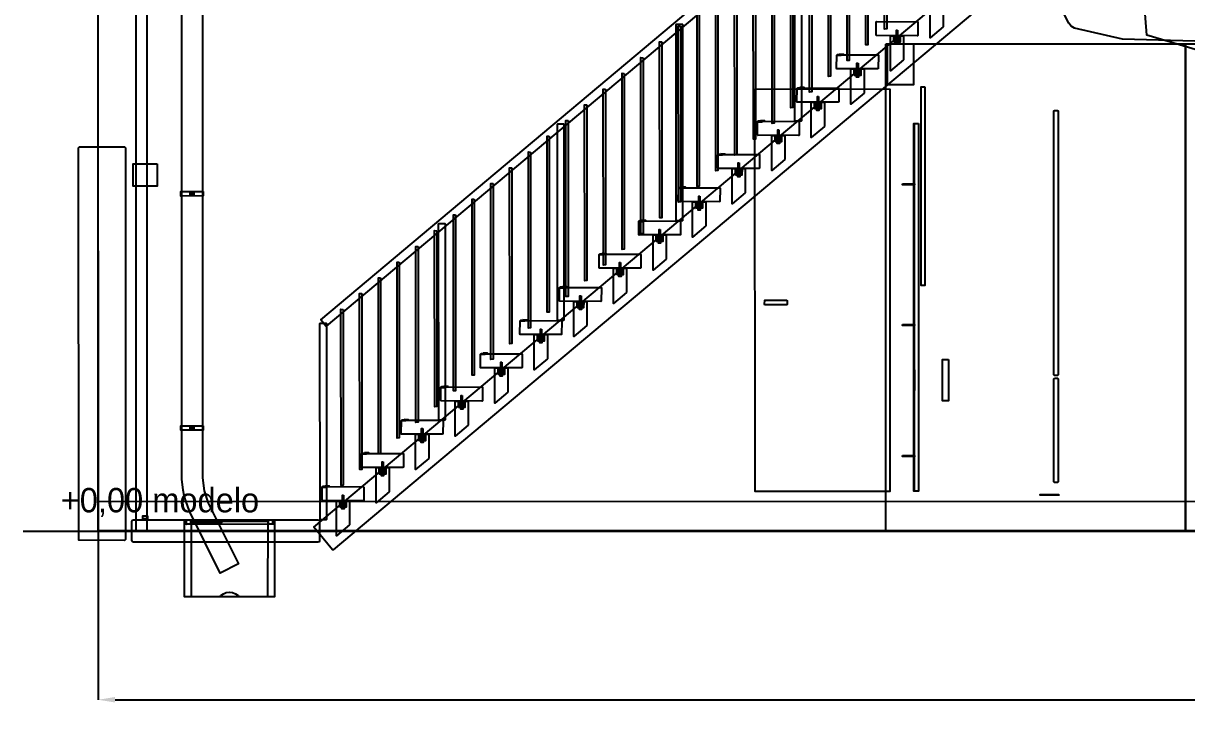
# Model space of a CAD drawing. Header units: metres. Extents: x 359.6 to 413.1, y -1 to 8.9.
# Drawn here: x 399.6 to 405.81, y -0.99 to 2.71 of the extents above; entities that cross this region are included whole.
import ezdxf

# ---------------------------------------------------------------- set-up
doc = ezdxf.new("R2010")
doc.units = ezdxf.units.M
for name, color, linetype in [('COTAS', 4, 'Continuous'), ('TEXTOS', 7, 'Continuous'), ('VISTA', 8, 'Continuous')]:
    doc.layers.add(name, color=color, linetype=linetype)
doc.dimstyles.get("Standard").update_dxf_attribs({"dimtxt": 2.5, "dimasz": 2.5, "dimexe": 1.25, "dimexo": 0.625, "dimtad": 1, "dimcen": 2.5, "dimazin": 3, "dimtfac": 1, "dimtmove": 0, "dimatfit": 3})

# ---------------------------------------------------------------- blocks, each defined once
blk = doc.blocks.new('_CLOSEDFILLED')
at = {"color": 0, "linetype": 'BYBLOCK'}
blk.add_solid([(-1, 0.164), (0, 0), (-1, -0.164)], dxfattribs=at)
blk = doc.blocks.new('*D2')
for p, q in [((400, 0), (400, -0.9)), ((412, 0), (412, -0.9)), ((400.09, -0.9), (405.87, -0.9)), ((406.13, -0.9), (411.91, -0.9))]:
    blk.add_line(p, q)
at = {"layer": 'Defpoints'}
for p in [(400, 0), (412, 0), (400, -0.9)]:
    blk.add_point(p, dxfattribs=at)
at = {"layer": 'COTAS', "xscale": 0.09, "yscale": 0.09, "rotation": 180}
blk.add_blockref('_CLOSEDFILLED', (400, -0.9), dxfattribs=at)
at = {"layer": 'COTAS', "xscale": 0.09, "yscale": 0.09}
blk.add_blockref('_CLOSEDFILLED', (412, -0.9), dxfattribs=at)
at = {"layer": 'COTAS', "insert": (406, -0.9), "char_height": 0.13, "attachment_point": 5}
blk.add_mtext('12', dxfattribs=at)

msp = doc.modelspace()

# ---------------------------------------------------------------- linework, layer by layer
at = {"layer": 'VISTA'}
msp.add_line((399.6, 0), (413.1, 0), dxfattribs=at)
for points in [[(406.555922, 2.59508), (405.46363, 2.625194), (405.208122, 2.684138), (405.190421, 2.694052), (405.176779, 2.709824), (405.154861, 2.753927), (405.154861, 2.753927), (405.102987, 2.846002), (405.096486, 2.862401), (405.097039, 2.88), (405.104609, 2.897599), (405.118679, 2.913998), (405.193068, 2.985687), (405.095, 3.08), (405.095, 8.7), (405.305, 8.7), (405.305, 3.08), (405.215427, 2.993856), (405.297012, 2.913998), (405.315065, 2.870303), (405.47637, 2.834806), (406.564078, 2.80492)], [(400.554652, 6.260019), (400.55531, 0.283766), (400.565171, 0.215385), (400.586904, 0.1498), (400.748846, -0.175577), (400.651154, -0.224423), (400.486596, 0.106554), (400.466416, 0.161932), (400.458829, 0.190281), (400.452927, 0.219028), (400.44619, 0.277585), (400.445348, 6.259981)]]:
    msp.add_lwpolyline(points, dxfattribs=at)
for points in [[(405.73, 8.7), (405.73, 3.13), (405.722639, 2.997972), (405.706949, 2.925148), (405.767016, 2.914248), (405.967277, 2.867657), (406.203037, 2.849971), (409.101975, 2.809988), (409.44, 2.81), (409.44, 2.49), (409.098025, 2.490012), (406.196962, 2.530029), (405.912724, 2.552343), (405.592983, 2.645752), (405.579212, 2.828046), (405.417361, 2.902028), (405.41, 3.13), (405.41, 8.7), (405.73, 8.7)], [(404.984357, 4.316056), (404.986751, 4.31586), (405.013249, 4.283966), (405.013021, 4.281573), (401.215643, 1.093944), (401.213249, 1.09414), (401.186862, 1.127231), (404.984357, 4.316056)], [(404.984357, 4.316056), (404.986751, 4.31586), (405.013249, 4.283966), (405.013021, 4.281573), (401.215643, 1.093944), (401.213249, 1.09414), (401.186862, 1.127231), (404.984357, 4.316056)], [(404.206, 3.6175), (404.206, 2.6795), (404.195, 2.678355), (404.194293, 3.618053), (404.206, 3.6175)], [(404.206, 3.6175), (404.206, 2.6795), (404.195, 2.678355), (404.194293, 3.618053), (404.206, 3.6175)], [(404.106, 3.533553), (404.106, 2.595552), (404.095, 2.594408), (404.094293, 3.534106), (404.106, 3.533553)], [(404.106, 3.533553), (404.106, 2.595552), (404.095, 2.594408), (404.094293, 3.534106), (404.106, 3.533553)], [(404.006, 3.449605), (404.006, 2.511605), (403.995, 2.51046), (403.994293, 3.450158), (404.006, 3.449605)], [(404.006, 3.449605), (404.006, 2.511605), (403.995, 2.51046), (403.994293, 3.450158), (404.006, 3.449605)], [(403.906, 3.365658), (403.906, 2.427658), (403.895, 2.426513), (403.894293, 3.366211), (403.906, 3.365658)], [(403.906, 3.365658), (403.906, 2.427658), (403.895, 2.426513), (403.894293, 3.366211), (403.906, 3.365658)], [(403.715833, 3.234736), (403.717533, 3.236459), (403.749133, 3.236875), (403.750833, 3.235197), (403.750833, 2.188597), (403.749133, 2.186874), (403.716682, 2.186948), (403.715833, 3.234736)], [(403.715833, 3.234736), (403.717533, 3.236459), (403.749133, 3.236875), (403.750833, 3.235197), (403.750833, 2.188597), (403.749133, 2.186874), (403.716682, 2.186948), (403.715833, 3.234736)], [(403.806, 3.281711), (403.806, 2.34371), (403.795, 2.342566), (403.794293, 3.282264), (403.806, 3.281711)], [(403.806, 3.281711), (403.806, 2.34371), (403.795, 2.342566), (403.794293, 3.282264), (403.806, 3.281711)], [(404.94773, 3.2099), (404.950124, 3.209703), (405.049876, 3.08964), (405.049648, 3.087247), (401.252269, -0.0999), (401.251311, -0.100297), (401.251294, -0.100069), (401.252069, -0.09966), (401.251813, -0.099354), (401.249876, -0.099703), (401.150235, 0.021556), (404.94773, 3.2099)], [(404.94773, 3.2099), (404.950124, 3.209703), (405.049876, 3.08964), (405.049648, 3.087247), (401.252269, -0.0999), (401.251311, -0.100297), (401.251294, -0.100069), (401.252069, -0.09966), (401.251813, -0.099354), (401.249876, -0.099703), (401.150235, 0.021556), (404.94773, 3.2099)], [(403.706, 3.197763), (403.706, 2.259763), (403.695, 2.258618), (403.694293, 3.198316), (403.706, 3.197763)], [(403.706, 3.197763), (403.706, 2.259763), (403.695, 2.258618), (403.694293, 3.198316), (403.706, 3.197763)], [(403.606, 3.113816), (403.606, 2.175816), (403.595, 2.174671), (403.594293, 3.114369), (403.606, 3.113816)], [(403.606, 3.113816), (403.606, 2.175816), (403.595, 2.174671), (403.594293, 3.114369), (403.606, 3.113816)], [(400, 2.9955), (400.001895, 2.999169), (405.9955, 3), (405.999169, 2.998105), (406, 0.0045), (405.998105, 0.000831), (400.001318, 0.001318), (400, 2.9955)], [(400, 2.9955), (400.0045, 3), (400.2555, 3), (400.26, 2.9955), (400.26, 0.0045), (400.2555, 0), (400.001318, 0.001318), (400, 2.9955)], [(400, 2.9955), (400.0045, 3), (400.1955, 3), (400.2, 2.9955), (400.2, 0.0045), (400.1955, 0), (400.001318, 0.001318), (400, 2.9955)], [(400, 2.9955), (400.0045, 3), (400.2555, 3), (400.26, 2.9955), (400.26, 0.0045), (400.2555, 0), (400.001318, 0.001318), (400, 2.9955)], [(400, 2.9955), (400.0045, 3), (411.995501, 3), (412, 2.9955), (412, 0.0045), (411.995501, 0), (400.0045, 0), (400, 0.0045), (400, 2.9955)], [(403.506, 3.029869), (403.506, 2.091868), (403.495, 2.090724), (403.494293, 3.030422), (403.506, 3.029869)], [(403.506, 3.029869), (403.506, 2.091868), (403.495, 2.090724), (403.494293, 3.030422), (403.506, 3.029869)], [(403.406, 2.945921), (403.406, 2.007921), (403.395, 2.006776), (403.394293, 2.946474), (403.406, 2.945921)], [(403.406, 2.945921), (403.406, 2.007921), (403.395, 2.006776), (403.394293, 2.946474), (403.406, 2.945921)], [(403.306, 2.861974), (403.306, 1.923974), (403.295, 1.922829), (403.294293, 2.862527), (403.306, 2.861974)], [(403.306, 2.861974), (403.306, 1.923974), (403.295, 1.922829), (403.294293, 2.862527), (403.306, 2.861974)], [(404.507222, 2.691326), (404.437222, 2.632563), (404.437222, 2.820556), (404.507222, 2.820556), (404.507222, 2.691326)], [(404.507222, 2.691326), (404.437222, 2.632563), (404.437222, 2.820556), (404.507222, 2.820556), (404.507222, 2.691326)], [(403.206, 2.778027), (403.206, 1.840026), (403.195, 1.838882), (403.194293, 2.778579), (403.206, 2.778027)], [(403.206, 2.778027), (403.206, 1.840026), (403.195, 1.838882), (403.194293, 2.778579), (403.206, 2.778027)], [(403.0825, 2.70307), (403.0842, 2.704792), (403.1158, 2.705208), (403.1175, 2.70353), (403.1175, 1.65693), (403.1158, 1.655208), (403.083348, 1.655281), (403.0825, 2.70307)], [(403.0825, 2.70307), (403.0842, 2.704792), (403.1158, 2.705208), (403.1175, 2.70353), (403.1175, 1.65693), (403.1158, 1.655208), (403.083348, 1.655281), (403.0825, 2.70307)], [(403.106, 2.694079), (403.106, 1.756079), (403.095, 1.754934), (403.094293, 2.694632), (403.106, 2.694079)], [(403.106, 2.694079), (403.106, 1.756079), (403.095, 1.754934), (403.094293, 2.694632), (403.106, 2.694079)], [(404.153056, 2.718333), (404.371193, 2.717687), (404.372667, 2.714833), (404.372021, 2.644807), (404.369167, 2.643333), (404.15103, 2.64398), (404.149556, 2.646833), (404.150202, 2.71686), (404.153056, 2.718333)], [(404.264111, 2.673333), (404.264111, 2.603333), (404.258111, 2.603333), (404.258513, 2.673333), (404.264111, 2.673333)], [(404.264111, 2.673333), (404.264111, 2.603333), (404.258111, 2.603333), (404.258513, 2.673333), (404.264111, 2.673333)], [(403.006, 2.610132), (403.006, 1.672132), (402.995, 1.670987), (402.994293, 2.610685), (403.006, 2.610132)], [(403.006, 2.610132), (403.006, 1.672132), (402.995, 1.670987), (402.994293, 2.610685), (403.006, 2.610132)], [(404.150844, 2.644622), (404.151302, 2.644363), (404.151302, 2.64508), (404.150844, 2.644622)], [(404.296111, 2.514104), (404.226111, 2.455341), (404.226111, 2.643333), (404.296111, 2.643333), (404.296111, 2.514104)], [(404.296111, 2.514104), (404.226111, 2.455341), (404.226111, 2.643333), (404.296111, 2.643333), (404.296111, 2.514104)], [(404.24369, 2.608334), (404.24369, 2.643333), (404.278533, 2.643333), (404.278312, 2.608481), (404.24369, 2.608334)], [(404.276111, 2.610833), (404.276111, 2.640834), (404.246111, 2.640834), (404.246382, 2.611187), (404.276111, 2.610833)], [(404.266611, 2.608333), (404.266611, 2.599334), (404.255611, 2.599334), (404.256348, 2.608333), (404.266611, 2.608333)], [(404.266611, 2.608333), (404.266611, 2.599334), (404.255611, 2.599334), (404.256348, 2.608333), (404.266611, 2.608333)], [(404.37092, 2.644363), (404.371636, 2.64508), (404.37092, 2.64508), (404.37092, 2.644363)], [(403.954145, 2.546111), (403.975445, 2.545411), (403.974745, 2.541111), (403.95365, 2.541811), (403.954145, 2.546111)], [(404.200831, 2.598105), (404.2045, 2.6), (405.798105, 2.599169), (405.8, 2.5955), (405.799169, 0.001895), (405.7955, 0), (404.201318, 0.001318), (404.200831, 2.598105)], [(404.213, 2.6), (404.349122, 2.599121), (404.349122, 2.380879), (404.210879, 2.380879), (404.21, 2.597), (404.213, 2.6)], [(405.9, 2.6), (405.9, 0), (405.8, 0), (405.8, 2.6), (405.9, 2.6)], [(402.906, 2.526184), (402.906, 1.588184), (402.895, 1.587039), (402.894293, 2.526737), (402.906, 2.526184)], [(402.906, 2.526184), (402.906, 1.588184), (402.895, 1.587039), (402.894293, 2.526737), (402.906, 2.526184)], [(403.941945, 2.541111), (404.160082, 2.540465), (404.161556, 2.537611), (404.16091, 2.467585), (404.158056, 2.466111), (403.939919, 2.466757), (403.938445, 2.469611), (403.939091, 2.539637), (403.941945, 2.541111)], [(403.940191, 2.539365), (403.940191, 2.540081), (403.939475, 2.539365), (403.940191, 2.539365)], [(403.961889, 2.543111), (403.961889, 2.537111), (403.943889, 2.537111), (403.943889, 2.543111), (403.961889, 2.543111)], [(404.053, 2.496111), (404.053, 2.426111), (404.047, 2.426111), (404.047402, 2.496111), (404.053, 2.496111)], [(404.053, 2.496111), (404.053, 2.426111), (404.047, 2.426111), (404.047402, 2.496111), (404.053, 2.496111)], [(404.160267, 2.539823), (404.159809, 2.540081), (404.159809, 2.539365), (404.160267, 2.539823)], [(402.806, 2.442237), (402.806, 1.504237), (402.795, 1.503092), (402.794293, 2.44279), (402.806, 2.442237)], [(402.806, 2.442237), (402.806, 1.504237), (402.795, 1.503092), (402.794293, 2.44279), (402.806, 2.442237)], [(403.939733, 2.467399), (403.940191, 2.467141), (403.940191, 2.467858), (403.939733, 2.467399)], [(404.085, 2.336882), (404.015, 2.278119), (404.015, 2.466111), (404.085, 2.466111), (404.085, 2.336882)], [(404.085, 2.336882), (404.015, 2.278119), (404.015, 2.466111), (404.085, 2.466111), (404.085, 2.336882)], [(404.032579, 2.431111), (404.032579, 2.466111), (404.067421, 2.466111), (404.067201, 2.431258), (404.032579, 2.431111)], [(404.065, 2.433611), (404.065, 2.463611), (404.035, 2.463611), (404.035, 2.433611), (404.065, 2.433611)], [(404.0555, 2.431111), (404.0555, 2.422111), (404.0445, 2.422111), (404.045237, 2.431111), (404.0555, 2.431111)], [(404.0555, 2.431111), (404.0555, 2.422111), (404.0445, 2.422111), (404.045237, 2.431111), (404.0555, 2.431111)], [(404.159809, 2.467141), (404.160525, 2.467858), (404.159809, 2.467858), (404.159809, 2.467141)], [(402.706, 2.358289), (402.706, 1.42029), (402.695, 1.419145), (402.694293, 2.358843), (402.706, 2.358289)], [(402.706, 2.358289), (402.706, 1.42029), (402.695, 1.419145), (402.694293, 2.358843), (402.706, 2.358289)], [(403.506373, 2.36), (404.223382, 2.358526), (404.222554, 0.210646), (403.503521, 0.211474), (403.502875, 2.3565), (403.506373, 2.36)], [(403.730833, 2.363889), (403.948971, 2.363243), (403.949798, 2.362415), (403.950444, 2.360389), (403.949798, 2.290363), (403.946944, 2.288889), (403.728807, 2.289535), (403.727333, 2.292389), (403.727979, 2.362415), (403.730833, 2.363889)], [(403.72908, 2.362142), (403.72908, 2.362859), (403.728364, 2.362142), (403.72908, 2.362142)], [(403.750778, 2.365889), (403.750778, 2.359889), (403.732778, 2.359889), (403.732778, 2.365889), (403.750778, 2.365889)], [(403.743033, 2.368889), (403.764333, 2.368189), (403.763633, 2.363889), (403.742538, 2.364589), (403.743033, 2.368889)], [(403.949156, 2.362601), (403.948698, 2.362859), (403.948698, 2.362142), (403.949156, 2.362601)], [(403.949417, 2.362525), (403.949417, 2.362525), (403.949156, 2.362601), (403.949417, 2.362525)], [(404.41, 2.37), (404.41, 1.31), (404.39, 1.31), (404.39, 2.37), (404.41, 2.37)], [(403.841889, 2.318889), (403.841889, 2.248889), (403.835889, 2.248889), (403.836291, 2.318889), (403.841889, 2.318889)], [(403.841889, 2.318889), (403.841889, 2.248889), (403.835889, 2.248889), (403.836291, 2.318889), (403.841889, 2.318889)], [(402.606, 2.274342), (402.606, 1.336342), (402.595, 1.335197), (402.594293, 2.274895), (402.606, 2.274342)], [(402.606, 2.274342), (402.606, 1.336342), (402.595, 1.335197), (402.594293, 2.274895), (402.606, 2.274342)], [(403.728621, 2.290177), (403.72908, 2.289919), (403.72908, 2.290635), (403.728621, 2.290177)], [(403.873889, 2.159659), (403.803889, 2.100896), (403.803889, 2.288889), (403.873889, 2.288889), (403.873889, 2.159659)], [(403.873889, 2.159659), (403.803889, 2.100896), (403.803889, 2.288889), (403.873889, 2.288889), (403.873889, 2.159659)], [(403.821467, 2.253889), (403.821467, 2.288889), (403.85631, 2.288889), (403.856089, 2.254036), (403.821467, 2.253889)], [(403.853889, 2.256389), (403.853889, 2.286389), (403.823889, 2.286389), (403.82416, 2.256742), (403.853889, 2.256389)], [(403.844389, 2.253889), (403.844389, 2.244889), (403.833389, 2.244889), (403.834126, 2.253889), (403.844389, 2.253889)], [(403.844389, 2.253889), (403.844389, 2.244889), (403.833389, 2.244889), (403.834126, 2.253889), (403.844389, 2.253889)], [(403.948698, 2.289919), (403.949414, 2.290635), (403.948698, 2.290635), (403.948698, 2.289919)], [(405.101, 2.245), (405.117, 2.245), (405.12, 2.242), (405.12, 0.833), (405.117, 0.83), (405.101, 0.83), (405.098, 0.833), (405.098, 2.242), (405.101, 2.245)], [(402.449167, 2.171403), (402.450867, 2.173126), (402.482467, 2.173541), (402.484167, 2.171864), (402.484167, 1.125264), (402.482467, 1.123541), (402.450015, 1.123615), (402.449167, 2.171403)], [(402.449167, 2.171403), (402.450867, 2.173126), (402.482467, 2.173541), (402.484167, 2.171864), (402.484167, 1.125264), (402.482467, 1.123541), (402.450015, 1.123615), (402.449167, 2.171403)], [(402.506, 2.190395), (402.506, 1.252395), (402.495, 1.25125), (402.494293, 2.190948), (402.506, 2.190395)], [(402.506, 2.190395), (402.506, 1.252395), (402.495, 1.25125), (402.494293, 2.190948), (402.506, 2.190395)], [(403.519722, 2.186666), (403.737859, 2.18602), (403.739333, 2.183167), (403.738687, 2.11314), (403.735833, 2.111667), (403.517696, 2.112313), (403.516222, 2.115167), (403.516868, 2.185193), (403.519722, 2.186666)], [(403.517969, 2.18492), (403.517969, 2.185637), (403.517252, 2.18492), (403.517969, 2.18492)], [(403.539667, 2.188667), (403.539667, 2.182667), (403.521667, 2.182667), (403.521667, 2.188667), (403.539667, 2.188667)], [(403.531922, 2.191667), (403.553222, 2.190967), (403.552522, 2.186666), (403.531427, 2.187366), (403.531922, 2.191667)], [(403.738045, 2.185378), (403.737587, 2.185637), (403.737587, 2.18492), (403.738045, 2.185378)], [(404.353, 2.175), (404.353, 0.213), (404.35, 0.213), (404.35, 2.175), (404.353, 2.175)], [(404.376, 2.175), (404.376, 0.213), (404.353, 0.213), (404.353, 2.175), (404.376, 2.175)], [(404.376, 2.175), (404.376, 0.213), (404.353, 0.213), (404.353, 2.175), (404.376, 2.175)], [(403.51751, 2.112955), (403.517969, 2.112697), (403.517969, 2.113413), (403.51751, 2.112955)], [(403.662778, 1.982437), (403.592778, 1.923674), (403.592778, 2.111667), (403.662778, 2.111667), (403.662778, 1.982437)], [(403.662778, 1.982437), (403.592778, 1.923674), (403.592778, 2.111667), (403.662778, 2.111667), (403.662778, 1.982437)], [(403.610356, 2.076667), (403.610356, 2.111667), (403.645199, 2.111667), (403.644978, 2.076814), (403.610356, 2.076667)], [(403.630778, 2.141667), (403.630778, 2.071667), (403.624778, 2.071667), (403.62518, 2.141667), (403.630778, 2.141667)], [(403.630778, 2.141667), (403.630778, 2.071667), (403.624778, 2.071667), (403.62518, 2.141667), (403.630778, 2.141667)], [(403.737587, 2.112697), (403.738303, 2.113413), (403.737587, 2.113413), (403.737587, 2.112697)], [(399.895, 2.0455), (399.8995, 2.05), (400.1405, 2.05), (400.145, 2.0455), (400.145, -0.0455), (400.1405, -0.05), (399.896318, -0.048682), (399.895, 2.0455)], [(402.406, 2.106447), (402.406, 1.168447), (402.395, 1.167303), (402.394293, 2.107001), (402.406, 2.106447)], [(402.406, 2.106447), (402.406, 1.168447), (402.395, 1.167303), (402.394293, 2.107001), (402.406, 2.106447)], [(403.642778, 2.079167), (403.642778, 2.109167), (403.612778, 2.109167), (403.613049, 2.07952), (403.642778, 2.079167)], [(403.633278, 2.076667), (403.633278, 2.067667), (403.622278, 2.067667), (403.623015, 2.076667), (403.633278, 2.076667)], [(403.633278, 2.076667), (403.633278, 2.067667), (403.622278, 2.067667), (403.623015, 2.076667), (403.633278, 2.076667)], [(402.306, 2.0225), (402.306, 1.0845), (402.295, 1.083355), (402.294293, 2.023053), (402.306, 2.0225)], [(402.306, 2.0225), (402.306, 1.0845), (402.295, 1.083355), (402.294293, 2.023053), (402.306, 2.0225)], [(403.306585, 2.008798), (403.308611, 2.009444), (403.526748, 2.008798), (403.528222, 2.005944), (403.527576, 1.935918), (403.524722, 1.934444), (403.306585, 1.935091), (403.305111, 1.937944), (403.305757, 2.007971), (403.306585, 2.008798)], [(403.306475, 2.008417), (403.306475, 2.008417), (403.306399, 2.008156), (403.306475, 2.008417)], [(403.306858, 2.007698), (403.306858, 2.008414), (403.306399, 2.008156), (403.306858, 2.007698)], [(403.328556, 2.011445), (403.328556, 2.005445), (403.310555, 2.005445), (403.310555, 2.011445), (403.328556, 2.011445)], [(403.320811, 2.014445), (403.342111, 2.013745), (403.341411, 2.009444), (403.320316, 2.010144), (403.320811, 2.014445)], [(403.526934, 2.008156), (403.526476, 2.008414), (403.526476, 2.007698), (403.526934, 2.008156)], [(400.314414, 1.959414), (400.314414, 1.840586), (400.185586, 1.840586), (400.185586, 1.959414), (400.314414, 1.959414)], [(402.206, 1.938553), (402.206, 1.000553), (402.195, 0.999408), (402.194293, 1.939106), (402.206, 1.938553)], [(402.206, 1.938553), (402.206, 1.000553), (402.195, 0.999408), (402.194293, 1.939106), (402.206, 1.938553)], [(403.306399, 1.935733), (403.306858, 1.935475), (403.306858, 1.936191), (403.306399, 1.935733)], [(403.306475, 1.935472), (403.306475, 1.935472), (403.306399, 1.935733), (403.306475, 1.935472)], [(403.451667, 1.805215), (403.381667, 1.746452), (403.381667, 1.934444), (403.451667, 1.934444), (403.451667, 1.805215)], [(403.451667, 1.805215), (403.381667, 1.746452), (403.381667, 1.934444), (403.451667, 1.934444), (403.451667, 1.805215)], [(403.399245, 1.899444), (403.399245, 1.934444), (403.434088, 1.934444), (403.433867, 1.899592), (403.399245, 1.899444)], [(403.431667, 1.901944), (403.431667, 1.931944), (403.401667, 1.931944), (403.401667, 1.901944), (403.431667, 1.901944)], [(403.419667, 1.964444), (403.419667, 1.894444), (403.413667, 1.894444), (403.414069, 1.964444), (403.419667, 1.964444)], [(403.419667, 1.964444), (403.419667, 1.894444), (403.413667, 1.894444), (403.414069, 1.964444), (403.419667, 1.964444)], [(403.526476, 1.935475), (403.527192, 1.936191), (403.526476, 1.936191), (403.526476, 1.935475)], [(403.422167, 1.899444), (403.422167, 1.890444), (403.411167, 1.890444), (403.411904, 1.899444), (403.422167, 1.899444)], [(403.422167, 1.899444), (403.422167, 1.890444), (403.411167, 1.890444), (403.411904, 1.899444), (403.422167, 1.899444)], [(400.559, 1.812), (400.56, 1.789), (400.441, 1.788), (400.440293, 1.811707), (400.559, 1.812)], [(400.559, 1.812), (400.56, 1.789), (400.441, 1.788), (400.440293, 1.811707), (400.559, 1.812)], [(400.509707, 1.809707), (400.509707, 1.790293), (400.490293, 1.790293), (400.490293, 1.809707), (400.509707, 1.809707)], [(400.50483, 1.801294), (400.501294, 1.79517), (400.49517, 1.798706), (400.498706, 1.80483), (400.50483, 1.801294)], [(402.106, 1.854605), (402.106, 0.916605), (402.095, 0.91546), (402.094293, 1.855158), (402.106, 1.854605)], [(402.106, 1.854605), (402.106, 0.916605), (402.095, 0.91546), (402.094293, 1.855158), (402.106, 1.854605)], [(403.0975, 1.832222), (403.315637, 1.831576), (403.317111, 1.828722), (403.316465, 1.758696), (403.313611, 1.757222), (403.095474, 1.757868), (403.094, 1.760722), (403.094646, 1.830748), (403.0975, 1.832222)], [(403.095746, 1.830476), (403.095746, 1.831192), (403.09503, 1.830476), (403.095746, 1.830476)], [(403.117445, 1.834222), (403.117445, 1.828222), (403.099444, 1.828222), (403.099444, 1.834222), (403.117445, 1.834222)], [(403.1097, 1.837222), (403.131, 1.836522), (403.1303, 1.832222), (403.109205, 1.832922), (403.1097, 1.837222)], [(403.315823, 1.830934), (403.315365, 1.831192), (403.315365, 1.830476), (403.315823, 1.830934)], [(404.29, 1.853), (404.354, 1.853), (404.354, 1.847), (404.29, 1.847402), (404.29, 1.853)], [(402.006, 1.770658), (402.006, 0.832658), (401.995, 0.831513), (401.994293, 1.771211), (402.006, 1.770658)], [(402.006, 1.770658), (402.006, 0.832658), (401.995, 0.831513), (401.994293, 1.771211), (402.006, 1.770658)], [(403.095288, 1.75851), (403.095746, 1.758252), (403.095746, 1.758969), (403.095288, 1.75851)], [(403.240556, 1.627993), (403.170555, 1.569229), (403.170555, 1.757222), (403.240556, 1.757222), (403.240556, 1.627993)], [(403.240556, 1.627993), (403.170555, 1.569229), (403.170555, 1.757222), (403.240556, 1.757222), (403.240556, 1.627993)], [(403.188134, 1.722222), (403.188134, 1.757222), (403.222977, 1.757222), (403.222756, 1.722369), (403.188134, 1.722222)], [(403.220556, 1.724722), (403.220556, 1.754722), (403.190555, 1.754722), (403.190826, 1.725075), (403.220556, 1.724722)], [(403.208555, 1.787222), (403.208555, 1.717222), (403.202555, 1.717222), (403.202957, 1.787222), (403.208555, 1.787222)], [(403.208555, 1.787222), (403.208555, 1.717222), (403.202555, 1.717222), (403.202957, 1.787222), (403.208555, 1.787222)], [(403.315365, 1.758252), (403.316081, 1.758969), (403.315365, 1.758969), (403.315365, 1.758252)], [(401.906, 1.686711), (401.906, 0.748711), (401.895, 0.747566), (401.894293, 1.687264), (401.906, 1.686711)], [(401.906, 1.686711), (401.906, 0.748711), (401.895, 0.747566), (401.894293, 1.687264), (401.906, 1.686711)], [(403.211056, 1.722222), (403.211056, 1.713222), (403.200055, 1.713222), (403.200792, 1.722222), (403.211056, 1.722222)], [(403.211056, 1.722222), (403.211056, 1.713222), (403.200055, 1.713222), (403.200792, 1.722222), (403.211056, 1.722222)], [(401.815833, 1.639736), (401.817533, 1.641459), (401.849133, 1.641875), (401.850833, 1.640197), (401.850833, 0.593597), (401.849133, 0.591875), (401.816682, 0.591948), (401.815833, 1.639736)], [(401.815833, 1.639736), (401.817533, 1.641459), (401.849133, 1.641875), (401.850833, 1.640197), (401.850833, 0.593597), (401.849133, 0.591875), (401.816682, 0.591948), (401.815833, 1.639736)], [(402.886389, 1.655), (403.104526, 1.654354), (403.106, 1.6515), (403.105354, 1.581474), (403.1025, 1.58), (402.884363, 1.580646), (402.883535, 1.581474), (402.882889, 1.5835), (402.883535, 1.653526), (402.886389, 1.655)], [(402.884635, 1.653254), (402.884635, 1.65397), (402.883919, 1.653254), (402.884635, 1.653254)], [(402.906333, 1.657), (402.906333, 1.651), (402.888333, 1.651), (402.888333, 1.657), (402.906333, 1.657)], [(402.898589, 1.66), (402.919889, 1.6593), (402.919189, 1.655), (402.898094, 1.6557), (402.898589, 1.66)], [(403.104712, 1.653712), (403.104254, 1.65397), (403.104254, 1.653254), (403.104712, 1.653712)], [(401.806, 1.602763), (401.806, 0.664763), (401.795, 0.663618), (401.794293, 1.603316), (401.806, 1.602763)], [(401.806, 1.602763), (401.806, 0.664763), (401.795, 0.663618), (401.794293, 1.603316), (401.806, 1.602763)], [(402.883916, 1.581364), (402.883916, 1.581364), (402.884177, 1.581288), (402.883916, 1.581364)], [(402.884177, 1.581288), (402.884635, 1.58103), (402.884635, 1.581746), (402.884177, 1.581288)], [(403.029444, 1.45077), (402.959444, 1.392007), (402.959444, 1.58), (403.029444, 1.58), (403.029444, 1.45077)], [(403.029444, 1.45077), (402.959444, 1.392007), (402.959444, 1.58), (403.029444, 1.58), (403.029444, 1.45077)], [(402.977023, 1.545), (402.977023, 1.58), (403.011866, 1.58), (403.011645, 1.545147), (402.977023, 1.545)], [(403.009444, 1.5475), (403.009444, 1.5775), (402.979444, 1.5775), (402.979444, 1.5475), (403.009444, 1.5475)], [(402.997444, 1.61), (402.997444, 1.54), (402.991444, 1.54), (402.991846, 1.61), (402.997444, 1.61)], [(402.997444, 1.61), (402.997444, 1.54), (402.991444, 1.54), (402.991846, 1.61), (402.997444, 1.61)], [(403.104254, 1.58103), (403.10497, 1.581746), (403.104254, 1.581746), (403.104254, 1.58103)], [(401.706, 1.518816), (401.706, 0.580816), (401.695, 0.579671), (401.694293, 1.519369), (401.706, 1.518816)], [(401.706, 1.518816), (401.706, 0.580816), (401.695, 0.579671), (401.694293, 1.519369), (401.706, 1.518816)], [(402.999944, 1.545), (402.999944, 1.536), (402.988944, 1.536), (402.989681, 1.545), (402.999944, 1.545)], [(402.999944, 1.545), (402.999944, 1.536), (402.988944, 1.536), (402.989681, 1.545), (402.999944, 1.545)], [(401.606, 1.434868), (401.606, 0.496868), (401.595, 0.495724), (401.594293, 1.435421), (401.606, 1.434868)], [(401.606, 1.434868), (401.606, 0.496868), (401.595, 0.495724), (401.594293, 1.435421), (401.606, 1.434868)], [(402.675278, 1.477778), (402.893415, 1.477132), (402.894889, 1.474278), (402.894243, 1.404252), (402.891389, 1.402778), (402.673252, 1.403424), (402.671778, 1.406278), (402.672424, 1.476304), (402.675278, 1.477778)], [(402.673524, 1.476031), (402.673524, 1.476748), (402.672808, 1.476031), (402.673524, 1.476031)], [(402.695222, 1.479778), (402.695222, 1.473778), (402.677222, 1.473778), (402.677222, 1.479778), (402.695222, 1.479778)], [(402.687478, 1.482778), (402.708778, 1.482078), (402.708078, 1.477778), (402.686983, 1.478478), (402.687478, 1.482778)], [(402.786333, 1.432778), (402.786333, 1.362778), (402.780333, 1.362778), (402.780735, 1.432778), (402.786333, 1.432778)], [(402.786333, 1.432778), (402.786333, 1.362778), (402.780333, 1.362778), (402.780735, 1.432778), (402.786333, 1.432778)], [(402.893601, 1.47649), (402.893142, 1.476748), (402.893142, 1.476031), (402.893601, 1.47649)], [(402.673066, 1.404066), (402.673524, 1.403808), (402.673524, 1.404524), (402.673066, 1.404066)], [(402.818333, 1.273548), (402.748333, 1.214785), (402.748333, 1.402778), (402.818333, 1.402778), (402.818333, 1.273548)], [(402.818333, 1.273548), (402.748333, 1.214785), (402.748333, 1.402778), (402.818333, 1.402778), (402.818333, 1.273548)], [(402.765912, 1.367778), (402.765912, 1.402778), (402.800755, 1.402778), (402.800534, 1.367925), (402.765912, 1.367778)], [(402.798333, 1.370278), (402.798333, 1.400278), (402.768333, 1.400278), (402.768604, 1.370631), (402.798333, 1.370278)], [(402.788833, 1.367778), (402.788833, 1.358778), (402.777833, 1.358778), (402.77857, 1.367778), (402.788833, 1.367778)], [(402.788833, 1.367778), (402.788833, 1.358778), (402.777833, 1.358778), (402.77857, 1.367778), (402.788833, 1.367778)], [(402.893142, 1.403808), (402.893859, 1.404524), (402.893142, 1.404524), (402.893142, 1.403808)], [(402.893862, 1.404142), (402.893601, 1.404066), (402.893862, 1.404142), (402.893862, 1.404142)], [(401.506, 1.350921), (401.506, 0.412921), (401.495, 0.411776), (401.494293, 1.351474), (401.506, 1.350921)], [(401.506, 1.350921), (401.506, 0.412921), (401.495, 0.411776), (401.494293, 1.351474), (401.506, 1.350921)], [(402.476367, 1.305556), (402.497667, 1.304856), (402.496967, 1.300556), (402.475872, 1.301256), (402.476367, 1.305556)], [(401.406, 1.266974), (401.406, 0.328974), (401.395, 0.327829), (401.394293, 1.267527), (401.406, 1.266974)], [(401.406, 1.266974), (401.406, 0.328974), (401.395, 0.327829), (401.394293, 1.267527), (401.406, 1.266974)], [(402.464167, 1.300556), (402.682304, 1.299909), (402.683778, 1.297056), (402.683132, 1.227029), (402.680278, 1.225556), (402.462141, 1.226202), (402.461313, 1.227029), (402.460667, 1.229056), (402.461313, 1.299082), (402.464167, 1.300556)], [(402.462413, 1.298809), (402.462413, 1.299525), (402.461697, 1.298809), (402.462413, 1.298809)], [(402.484111, 1.302556), (402.484111, 1.296556), (402.466111, 1.296556), (402.466111, 1.302556), (402.484111, 1.302556)], [(402.575222, 1.255556), (402.575222, 1.185556), (402.569222, 1.185556), (402.569624, 1.255556), (402.575222, 1.255556)], [(402.575222, 1.255556), (402.575222, 1.185556), (402.569222, 1.185556), (402.569624, 1.255556), (402.575222, 1.255556)], [(402.68249, 1.299267), (402.682031, 1.299525), (402.682031, 1.298809), (402.68249, 1.299267)], [(401.306, 1.183026), (401.306, 0.245026), (401.295, 0.243882), (401.294293, 1.183579), (401.306, 1.183026)], [(401.306, 1.183026), (401.306, 0.245026), (401.295, 0.243882), (401.294293, 1.183579), (401.306, 1.183026)], [(402.461694, 1.226919), (402.461694, 1.226919), (402.461955, 1.226844), (402.461694, 1.226919)], [(402.461955, 1.226844), (402.462413, 1.226586), (402.462413, 1.227302), (402.461955, 1.226844)], [(402.607222, 1.096326), (402.537222, 1.037563), (402.537222, 1.225556), (402.607222, 1.225556), (402.607222, 1.096326)], [(402.607222, 1.096326), (402.537222, 1.037563), (402.537222, 1.225556), (402.607222, 1.225556), (402.607222, 1.096326)], [(402.554801, 1.190555), (402.554801, 1.225556), (402.589644, 1.225556), (402.589423, 1.190703), (402.554801, 1.190555)], [(402.587222, 1.193056), (402.587222, 1.223055), (402.557222, 1.223055), (402.557493, 1.193408), (402.587222, 1.193056)], [(402.577722, 1.190556), (402.577722, 1.181556), (402.566722, 1.181556), (402.567459, 1.190556), (402.577722, 1.190556)], [(402.577722, 1.190556), (402.577722, 1.181556), (402.566722, 1.181556), (402.567459, 1.190556), (402.577722, 1.190556)], [(402.682031, 1.226586), (402.682748, 1.227302), (402.682031, 1.227302), (402.682031, 1.226586)], [(402.682751, 1.226919), (402.68249, 1.226844), (402.682751, 1.226919), (402.682751, 1.226919)], [(403.673239, 1.232), (403.675238, 1.23), (403.675238, 1.21), (403.673239, 1.208), (403.556417, 1.208), (403.554418, 1.21), (403.555003, 1.231414), (403.673239, 1.232)], [(402.253056, 1.123333), (402.471193, 1.122687), (402.472021, 1.12186), (402.472667, 1.119833), (402.472021, 1.049807), (402.469167, 1.048333), (402.251029, 1.04898), (402.249556, 1.051833), (402.250202, 1.12186), (402.253056, 1.123333)], [(402.251302, 1.121587), (402.251302, 1.122303), (402.250586, 1.121587), (402.251302, 1.121587)], [(402.273, 1.125333), (402.273, 1.119333), (402.255, 1.119333), (402.255, 1.125333), (402.273, 1.125333)], [(402.265256, 1.128333), (402.286556, 1.127633), (402.285856, 1.123333), (402.264761, 1.124033), (402.265256, 1.128333)], [(402.471379, 1.122045), (402.47092, 1.122303), (402.47092, 1.121587), (402.471379, 1.122045)], [(402.47164, 1.12197), (402.47164, 1.12197), (402.471379, 1.122045), (402.47164, 1.12197)], [(401.1825, 1.1083), (401.1842, 1.11), (401.2158, 1.110208), (401.2175, 1.10853), (401.2175, 0.06193), (401.2158, 0.060208), (401.183348, 0.0605), (401.1825, 1.1083)], [(401.1825, 1.1083), (401.1842, 1.11), (401.2158, 1.110208), (401.2175, 1.10853), (401.2175, 0.06193), (401.2158, 0.060208), (401.183348, 0.0605), (401.1825, 1.1083)], [(402.364111, 1.078333), (402.364111, 1.008333), (402.358111, 1.008333), (402.358513, 1.078333), (402.364111, 1.078333)], [(402.364111, 1.078333), (402.364111, 1.008333), (402.358111, 1.008333), (402.358513, 1.078333), (402.364111, 1.078333)], [(404.29, 1.103), (404.354, 1.103), (404.354, 1.097), (404.29, 1.097402), (404.29, 1.103)], [(402.250844, 1.049622), (402.251302, 1.049363), (402.251302, 1.05008), (402.250844, 1.049622)], [(402.396111, 0.919104), (402.326111, 0.860341), (402.326111, 1.048333), (402.396111, 1.048333), (402.396111, 0.919104)], [(402.396111, 0.919104), (402.326111, 0.860341), (402.326111, 1.048333), (402.396111, 1.048333), (402.396111, 0.919104)], [(402.34369, 1.013333), (402.34369, 1.048333), (402.378533, 1.048333), (402.378312, 1.013481), (402.34369, 1.013333)], [(402.376111, 1.015833), (402.376111, 1.045833), (402.346111, 1.045833), (402.346382, 1.016186), (402.376111, 1.015833)], [(402.366611, 1.013333), (402.366611, 1.004333), (402.355611, 1.004333), (402.356348, 1.013333), (402.366611, 1.013333)], [(402.366611, 1.013333), (402.366611, 1.004333), (402.355611, 1.004333), (402.356348, 1.013333), (402.366611, 1.013333)], [(402.47092, 1.049363), (402.471637, 1.05008), (402.47092, 1.05008), (402.47092, 1.049363)], [(402.041945, 0.946111), (402.260082, 0.945465), (402.261556, 0.942611), (402.26091, 0.872585), (402.258056, 0.871111), (402.039918, 0.871757), (402.038445, 0.874611), (402.039091, 0.944637), (402.041945, 0.946111)], [(402.039472, 0.944747), (402.039733, 0.944823), (402.039472, 0.944747), (402.039472, 0.944747)], [(402.040191, 0.944365), (402.040191, 0.945081), (402.039475, 0.944365), (402.040191, 0.944365)], [(402.061889, 0.948111), (402.061889, 0.942111), (402.043889, 0.942111), (402.043889, 0.948111), (402.061889, 0.948111)], [(402.054145, 0.951111), (402.075444, 0.950411), (402.074744, 0.946111), (402.05365, 0.946811), (402.054145, 0.951111)], [(402.260267, 0.944823), (402.259809, 0.945081), (402.259809, 0.944365), (402.260267, 0.944823)], [(402.039733, 0.872399), (402.040191, 0.872141), (402.040191, 0.872858), (402.039733, 0.872399)], [(402.185, 0.741882), (402.115, 0.683119), (402.115, 0.871111), (402.185, 0.871111), (402.185, 0.741882)], [(402.185, 0.741882), (402.115, 0.683119), (402.115, 0.871111), (402.185, 0.871111), (402.185, 0.741882)], [(402.132579, 0.836111), (402.132579, 0.871111), (402.167422, 0.871111), (402.167201, 0.836258), (402.132579, 0.836111)], [(402.153, 0.901111), (402.153, 0.831111), (402.147, 0.831111), (402.147402, 0.901111), (402.153, 0.901111)], [(402.153, 0.901111), (402.153, 0.831111), (402.147, 0.831111), (402.147402, 0.901111), (402.153, 0.901111)], [(402.259809, 0.872141), (402.260525, 0.872858), (402.259809, 0.872858), (402.259809, 0.872141)], [(404.536, 0.916), (404.536, 0.695), (404.504, 0.695), (404.504, 0.916), (404.536, 0.916)], [(402.165, 0.838611), (402.165, 0.868611), (402.135, 0.868611), (402.135271, 0.838964), (402.165, 0.838611)], [(402.1555, 0.836111), (402.1555, 0.827111), (402.1445, 0.827111), (402.145237, 0.836111), (402.1555, 0.836111)], [(402.1555, 0.836111), (402.1555, 0.827111), (402.1445, 0.827111), (402.145237, 0.836111), (402.1555, 0.836111)], [(404.354, 0.86), (404.354, 0.75), (404.35, 0.75), (404.35, 0.86), (404.354, 0.86)], [(404.354, 0.86), (404.354, 0.75), (404.35, 0.75), (404.35, 0.86), (404.354, 0.86)], [(405.101, 0.816), (405.117, 0.816), (405.12, 0.813), (405.12, 0.263), (405.117, 0.26), (405.101, 0.26), (405.098, 0.263), (405.098, 0.813), (405.101, 0.816)], [(401.830833, 0.768889), (402.048971, 0.768243), (402.050444, 0.765389), (402.049798, 0.695363), (402.046944, 0.693889), (401.828807, 0.694535), (401.827333, 0.697389), (401.82798, 0.767415), (401.830833, 0.768889)], [(401.82908, 0.767142), (401.82908, 0.767859), (401.828364, 0.767142), (401.82908, 0.767142)], [(401.850778, 0.770889), (401.850778, 0.764889), (401.832778, 0.764889), (401.832778, 0.770889), (401.850778, 0.770889)], [(401.843033, 0.773889), (401.864333, 0.773189), (401.863633, 0.768889), (401.842538, 0.769589), (401.843033, 0.773889)], [(402.049156, 0.767601), (402.048698, 0.767859), (402.048698, 0.767142), (402.049156, 0.767601)], [(401.828622, 0.695177), (401.82908, 0.694919), (401.82908, 0.695635), (401.828622, 0.695177)], [(401.973889, 0.564659), (401.903889, 0.505896), (401.903889, 0.693889), (401.973889, 0.693889), (401.973889, 0.564659)], [(401.973889, 0.564659), (401.903889, 0.505896), (401.903889, 0.693889), (401.973889, 0.693889), (401.973889, 0.564659)], [(401.921467, 0.658889), (401.921467, 0.693889), (401.95631, 0.693889), (401.956089, 0.659036), (401.921467, 0.658889)], [(401.953889, 0.661389), (401.953889, 0.691389), (401.923889, 0.691389), (401.923889, 0.661389), (401.953889, 0.661389)], [(401.941889, 0.723889), (401.941889, 0.653889), (401.935889, 0.653889), (401.936291, 0.723889), (401.941889, 0.723889)], [(401.941889, 0.723889), (401.941889, 0.653889), (401.935889, 0.653889), (401.936291, 0.723889), (401.941889, 0.723889)], [(402.048698, 0.694919), (402.049414, 0.695635), (402.048698, 0.695635), (402.048698, 0.694919)], [(401.944389, 0.658889), (401.944389, 0.649889), (401.933389, 0.649889), (401.934126, 0.658889), (401.944389, 0.658889)], [(401.944389, 0.658889), (401.944389, 0.649889), (401.933389, 0.649889), (401.934126, 0.658889), (401.944389, 0.658889)], [(400.559, 0.562), (400.56, 0.539), (400.441, 0.538), (400.440293, 0.561707), (400.559, 0.562)], [(400.559, 0.562), (400.56, 0.539), (400.441, 0.538), (400.440293, 0.561707), (400.559, 0.562)], [(400.509707, 0.559707), (400.509707, 0.540293), (400.490293, 0.540293), (400.490293, 0.559707), (400.509707, 0.559707)], [(401.619722, 0.591667), (401.83786, 0.591021), (401.839333, 0.588167), (401.838687, 0.51814), (401.835833, 0.516667), (401.617696, 0.517313), (401.616222, 0.520167), (401.616868, 0.590193), (401.619722, 0.591667)], [(401.617969, 0.58992), (401.617969, 0.590636), (401.617252, 0.58992), (401.617969, 0.58992)], [(401.639667, 0.593667), (401.639667, 0.587667), (401.621667, 0.587667), (401.621667, 0.593667), (401.639667, 0.593667)], [(401.631922, 0.596667), (401.653222, 0.595967), (401.652522, 0.591667), (401.631427, 0.592367), (401.631922, 0.596667)], [(401.838045, 0.590378), (401.837587, 0.590636), (401.837587, 0.58992), (401.838045, 0.590378)], [(400.50483, 0.551294), (400.501294, 0.54517), (400.49517, 0.548706), (400.498706, 0.55483), (400.50483, 0.551294)], [(401.61751, 0.517955), (401.617969, 0.517697), (401.617969, 0.518413), (401.61751, 0.517955)], [(401.762778, 0.387437), (401.692778, 0.328674), (401.692778, 0.516667), (401.762778, 0.516667), (401.762778, 0.387437)], [(401.762778, 0.387437), (401.692778, 0.328674), (401.692778, 0.516667), (401.762778, 0.516667), (401.762778, 0.387437)], [(401.710356, 0.481667), (401.710356, 0.516667), (401.745199, 0.516667), (401.744978, 0.481814), (401.710356, 0.481667)], [(401.742778, 0.484167), (401.742778, 0.514167), (401.712778, 0.514167), (401.713049, 0.48452), (401.742778, 0.484167)], [(401.730778, 0.546667), (401.730778, 0.476667), (401.724778, 0.476667), (401.72518, 0.546667), (401.730778, 0.546667)], [(401.730778, 0.546667), (401.730778, 0.476667), (401.724778, 0.476667), (401.72518, 0.546667), (401.730778, 0.546667)], [(401.837587, 0.517697), (401.838303, 0.518413), (401.837587, 0.518413), (401.837587, 0.517697)], [(401.733278, 0.481667), (401.733278, 0.472667), (401.722278, 0.472667), (401.723015, 0.481667), (401.733278, 0.481667)], [(401.733278, 0.481667), (401.733278, 0.472667), (401.722278, 0.472667), (401.723015, 0.481667), (401.733278, 0.481667)], [(401.408611, 0.414444), (401.626748, 0.413798), (401.628222, 0.410944), (401.627576, 0.340918), (401.624722, 0.339444), (401.406585, 0.340091), (401.405111, 0.342944), (401.405757, 0.412971), (401.408611, 0.414444)], [(401.406857, 0.412698), (401.406857, 0.413414), (401.406141, 0.412698), (401.406857, 0.412698)], [(401.428555, 0.416444), (401.428555, 0.410444), (401.410556, 0.410444), (401.410556, 0.416444), (401.428555, 0.416444)], [(401.420811, 0.419444), (401.442111, 0.418744), (401.441411, 0.414444), (401.420316, 0.415144), (401.420811, 0.419444)], [(401.626934, 0.413156), (401.626476, 0.413414), (401.626476, 0.412698), (401.626934, 0.413156)], [(404.29, 0.403), (404.354, 0.403), (404.354, 0.397), (404.29, 0.397402), (404.29, 0.403)], [(401.406399, 0.340733), (401.406857, 0.340475), (401.406857, 0.341191), (401.406399, 0.340733)], [(401.551667, 0.210215), (401.481667, 0.151452), (401.481667, 0.339444), (401.551667, 0.339444), (401.551667, 0.210215)], [(401.551667, 0.210215), (401.481667, 0.151452), (401.481667, 0.339444), (401.551667, 0.339444), (401.551667, 0.210215)], [(401.499245, 0.304444), (401.499245, 0.339444), (401.534088, 0.339444), (401.533867, 0.304592), (401.499245, 0.304444)], [(401.531667, 0.306944), (401.531667, 0.336944), (401.501667, 0.336944), (401.501667, 0.306944), (401.531667, 0.306944)], [(401.519667, 0.369444), (401.519667, 0.299444), (401.513667, 0.299444), (401.514069, 0.369444), (401.519667, 0.369444)], [(401.519667, 0.369444), (401.519667, 0.299444), (401.513667, 0.299444), (401.514069, 0.369444), (401.519667, 0.369444)], [(401.626476, 0.340475), (401.627192, 0.341191), (401.626476, 0.341191), (401.626476, 0.340475)], [(401.627195, 0.340808), (401.626934, 0.340733), (401.627195, 0.340808), (401.627195, 0.340808)], [(401.522167, 0.304444), (401.522167, 0.295444), (401.511167, 0.295444), (401.511904, 0.304444), (401.522167, 0.304444)], [(401.522167, 0.304444), (401.522167, 0.295444), (401.511167, 0.295444), (401.511904, 0.304444), (401.522167, 0.304444)], [(401.1975, 0.237222), (401.415637, 0.236576), (401.417111, 0.233722), (401.416465, 0.163696), (401.413611, 0.162222), (401.195474, 0.162868), (401.194, 0.165722), (401.194646, 0.235748), (401.1975, 0.237222)], [(401.195746, 0.235476), (401.195746, 0.236192), (401.19503, 0.235476), (401.195746, 0.235476)], [(401.217444, 0.239222), (401.217444, 0.233222), (401.199445, 0.233222), (401.199445, 0.239222), (401.217444, 0.239222)], [(401.2097, 0.242222), (401.231, 0.241522), (401.2303, 0.237222), (401.209205, 0.237922), (401.2097, 0.242222)], [(401.308556, 0.192222), (401.308556, 0.122222), (401.302556, 0.122222), (401.302958, 0.192222), (401.308556, 0.192222)], [(401.308556, 0.192222), (401.308556, 0.122222), (401.302556, 0.122222), (401.302958, 0.192222), (401.308556, 0.192222)], [(401.415823, 0.235934), (401.415365, 0.236192), (401.415365, 0.235476), (401.415823, 0.235934)], [(405.125, 0.1955), (405.125, 0.1915), (405.025, 0.1915), (405.025, 0.1955), (405.125, 0.1955)], [(405.029, 0.1955), (405.029, 0.1915), (405.025, 0.1915), (405.025, 0.1955), (405.029, 0.1955)], [(405.125, 0.1955), (405.125, 0.1915), (405.025, 0.1915), (405.025, 0.1955), (405.125, 0.1955)], [(405.125, 0.1955), (405.125, 0.1915), (405.121, 0.1915), (405.121, 0.1955), (405.125, 0.1955)], [(411.995501, 0.16), (412, 0.1555), (412, 0.0045), (411.995501, 0), (400.0045, 0), (400, 0.0045), (400.001318, 0.158682), (411.995501, 0.16)], [(401.195288, 0.16351), (401.195746, 0.163252), (401.195746, 0.163969), (401.195288, 0.16351)], [(401.340556, 0.032993), (401.270556, -0.02577), (401.270556, 0.162222), (401.340556, 0.162222), (401.340556, 0.032993)], [(401.340556, 0.032993), (401.270556, -0.02577), (401.270556, 0.162222), (401.340556, 0.162222), (401.340556, 0.032993)], [(401.288134, 0.127222), (401.288134, 0.162222), (401.322977, 0.162222), (401.322756, 0.12737), (401.288134, 0.127222)], [(401.320556, 0.129722), (401.320556, 0.159722), (401.290556, 0.159722), (401.290556, 0.129722), (401.320556, 0.129722)], [(401.311056, 0.127222), (401.311056, 0.118222), (401.300056, 0.118222), (401.300792, 0.127222), (401.311056, 0.127222)], [(401.311056, 0.127222), (401.311056, 0.118222), (401.300056, 0.118222), (401.300792, 0.127222), (401.311056, 0.127222)], [(401.415365, 0.163252), (401.416081, 0.163969), (401.415365, 0.163969), (401.415365, 0.163252)], [(400.261914, 0.081414), (400.261914, 0.064586), (400.238086, 0.064586), (400.238086, 0.081414), (400.261914, 0.081414)], [(400.188, 0.06), (401.172, 0.06), (401.177657, 0.057657), (401.18, 0.052), (401.18, -0.052), (401.177657, -0.057657), (401.172, -0.06), (400.188, -0.06), (400.182343, -0.057657), (400.18, -0.052), (400.18, 0.052), (400.182343, 0.057657), (400.188, 0.06)], [(400.460541, 0.059414), (400.93946, 0.059414), (400.939427, -0.35), (400.460157, -0.35), (400.460541, 0.059414)], [(400.493, 0.06), (400.495, 0.058), (400.495, -0.35), (400.46017, -0.35), (400.460586, 0.059414), (400.493, 0.06)], [(400.939414, 0.059414), (400.939414, -0.35), (400.460586, -0.35), (400.460586, 0.059414), (400.939414, 0.059414)], [(400.492207, 0.059707), (400.492207, 0.036293), (400.467793, 0.036293), (400.467793, 0.059707), (400.492207, 0.059707)], [(400.929, 0.06), (400.93, 0.037), (400.471, 0.036), (400.470293, 0.059707), (400.929, 0.06)], [(400.929, 0.06), (400.93, 0.037), (400.471, 0.036), (400.470293, 0.059707), (400.929, 0.06)], [(400.656, 0.055), (400.657, 0.044), (400.494, 0.043), (400.493, 0.054), (400.656, 0.055)], [(400.656, 0.055), (400.657, 0.044), (400.494, 0.043), (400.493, 0.054), (400.656, 0.055)], [(400.498707, 0.054707), (400.498707, 0.043293), (400.493293, 0.043293), (400.493, 0.054), (400.498707, 0.054707)], [(400.500038, 0.06), (400.899989, 0.059962), (400.899962, 0.052), (400.500011, 0.052038), (400.500038, 0.06)], [(400.500038, 0.06), (400.899989, 0.059962), (400.899962, 0.052), (400.500038, 0.052), (400.500038, 0.06)], [(400.899, 0.06), (400.9, 0.053), (400.501, 0.052), (400.500293, 0.059707), (400.899, 0.06)], [(400.899, 0.06), (400.9, 0.053), (400.501, 0.052), (400.500293, 0.059707), (400.899, 0.06)], [(400.899, 0.06), (400.9, 0.053), (400.501, 0.052), (400.500293, 0.059707), (400.899, 0.06)], [(400.899, 0.06), (400.9, 0.053), (400.501, 0.052), (400.500293, 0.059707), (400.899, 0.06)], [(400.899, 0.06), (400.9, 0.053), (400.501, 0.052), (400.500293, 0.059707), (400.899, 0.06)], [(400.899, 0.06), (400.9, 0.053), (400.501, 0.052), (400.500293, 0.059707), (400.899, 0.06)], [(400.899, 0.06), (400.9, 0.053), (400.501, 0.052), (400.500293, 0.059707), (400.899, 0.06)], [(400.899, 0.06), (400.9, 0.053), (400.501, 0.052), (400.500293, 0.059707), (400.899, 0.06)], [(400.656707, 0.054707), (400.656707, 0.043293), (400.651293, 0.043293), (400.651, 0.054), (400.656707, 0.054707)], [(400.899, 0.06), (400.9, 0.053), (400.781, 0.052), (400.780293, 0.059707), (400.899, 0.06)], [(400.899, 0.06), (400.9, 0.053), (400.781, 0.052), (400.780293, 0.059707), (400.899, 0.06)], [(400.899, 0.06), (400.9, 0.053), (400.781, 0.052), (400.780293, 0.059707), (400.899, 0.06)], [(400.899, 0.06), (400.9, 0.053), (400.781, 0.052), (400.780293, 0.059707), (400.899, 0.06)], [(400.938, 0.06), (400.94, 0.058), (400.94, -0.35), (400.90517, -0.35), (400.905586, 0.059414), (400.938, 0.06)], [(400.932207, 0.059707), (400.932207, 0.036293), (400.907793, 0.036293), (400.907793, 0.059707), (400.932207, 0.059707)], [(400.939115, 0.059161), (400.939115, 0.059161), (400.939115, 0.059161), (400.939115, 0.059161)], [(400.939425, 0.059388), (400.939425, 0.059388), (400.93946, 0.059414), (400.939425, 0.059388)], [(401.251657, -0.100006), (401.251657, -0.100006), (401.251294, -0.100069), (401.251657, -0.100006)], [(401.251657, -0.100006), (401.251657, -0.100006), (401.251294, -0.100069), (401.251657, -0.100006)], [(400.654038, -0.344593), (400.6675, -0.334388), (400.683177, -0.327973), (400.7, -0.325785), (400.716823, -0.327973), (400.7325, -0.334388), (400.745962, -0.344593), (400.750162, -0.35), (400.649838, -0.35), (400.654038, -0.344593)]]:
    msp.add_lwpolyline(points, close=True, dxfattribs=at)

# ---------------------------------------------------------------- texts
at = {"layer": 'TEXTOS'}
msp.add_text('+0,00 modelo', height=0.13, dxfattribs=at).set_placement((399.8, 0.1))

# ---------------------------------------------------------------- dimensions: what is measured, and where the dimension line sits
at = {"layer": 'COTAS'}
dim = msp.add_linear_dim(base=(400, -0.9), p1=(400, 0), p2=(412, 0), dimstyle='Standard', override={"dimtxt": 0.13, "dimasz": 0.09}, dxfattribs=at)
dim.commit()
dim.dimension.update_dxf_attribs({"geometry": '*D2', "text_midpoint": (406, -0.9)})

doc.saveas('drawing.dxf')
